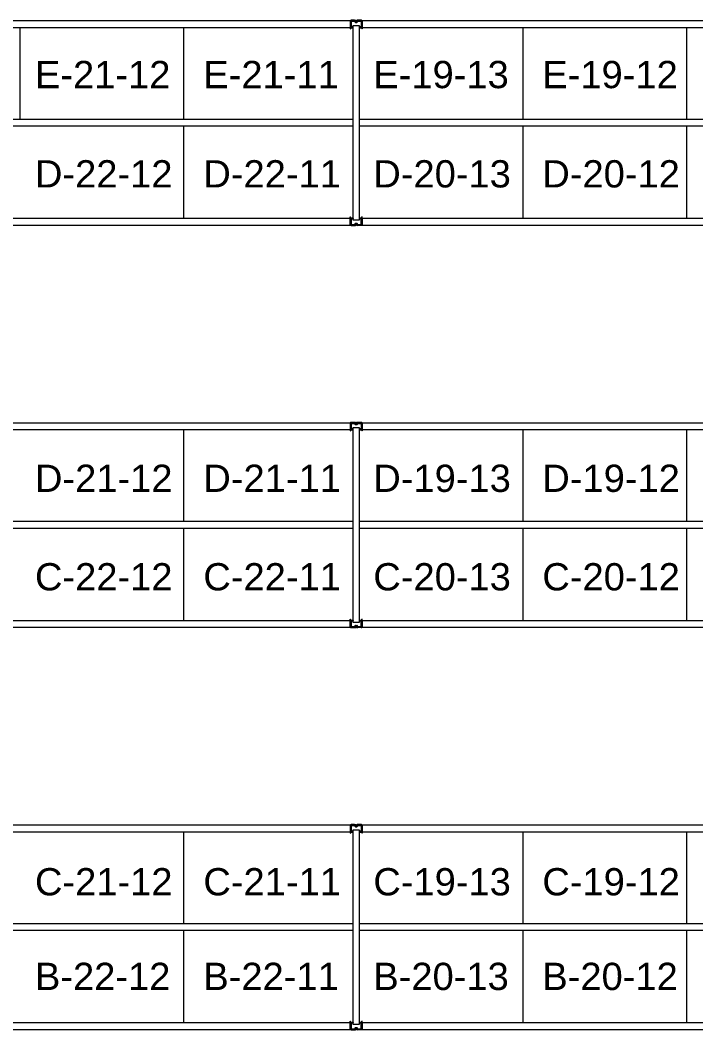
# Model space of a CAD drawing. Header units: inches. Extents: x 2743 to 10591, y -1604 to 5792.
# Drawn here: x 3173.1 to 3371.4, y 3573.9 to 3870.1 of the extents above; entities that cross this region are included whole.
import ezdxf

# ---------------------------------------------------------------- set-up
doc = ezdxf.new("R2010")
doc.units = ezdxf.units.IN
doc.header["$LTSCALE"] = 0.1875
doc.header["$MEASUREMENT"] = 0
for name, color, linetype, lineweight in [('22 Dimension', 7, 'Continuous', 5), ('32 Echelle', 160, 'Continuous', 15), ('33 Poutre', 30, 'Continuous', 15)]:
    doc.layers.add(name, color=color, linetype=linetype, lineweight=lineweight)
doc.styles.add('arial', font='')
doc.styles.get('arial').set_extended_font_data('Arial')

msp = doc.modelspace()

# ---------------------------------------------------------------- hatches: boundary and pattern name
at = {"layer": '32 Echelle'}
for points in [[(3270.70882, 3867.78941), (3270.70882, 3867.97691), (3270.52132, 3867.97691)], [(3270.70882, 3867.78941), (3270.70882, 3867.97691), (3270.52132, 3867.97691)], [(3272.70882, 3867.78941), (3272.70882, 3867.97691), (3272.89632, 3867.97691)], [(3272.70882, 3867.78941), (3272.70882, 3867.97691), (3272.89632, 3867.97691)], [(3270.70882, 3812.16441), (3270.70882, 3811.97691), (3270.52132, 3811.97691)], [(3270.70882, 3812.16441), (3270.70882, 3811.97691), (3270.52132, 3811.97691)], [(3272.70882, 3812.16441), (3272.70882, 3811.97691), (3272.89632, 3811.97691)], [(3272.70882, 3812.16441), (3272.70882, 3811.97691), (3272.89632, 3811.97691)], [(3270.70882, 3749.78941), (3270.70882, 3749.97691), (3270.52132, 3749.97691)], [(3270.70882, 3749.78941), (3270.70882, 3749.97691), (3270.52132, 3749.97691)], [(3272.70882, 3749.78941), (3272.70882, 3749.97691), (3272.89632, 3749.97691)], [(3272.70882, 3749.78941), (3272.70882, 3749.97691), (3272.89632, 3749.97691)], [(3270.70882, 3694.16441), (3270.70882, 3693.97691), (3270.52132, 3693.97691)], [(3270.70882, 3694.16441), (3270.70882, 3693.97691), (3270.52132, 3693.97691)], [(3272.70882, 3694.16441), (3272.70882, 3693.97691), (3272.89632, 3693.97691)], [(3272.70882, 3694.16441), (3272.70882, 3693.97691), (3272.89632, 3693.97691)], [(3270.70882, 3631.78941), (3270.70882, 3631.97691), (3270.52132, 3631.97691)], [(3270.70882, 3631.78941), (3270.70882, 3631.97691), (3270.52132, 3631.97691)], [(3272.70882, 3631.78941), (3272.70882, 3631.97691), (3272.89632, 3631.97691)], [(3272.70882, 3631.78941), (3272.70882, 3631.97691), (3272.89632, 3631.97691)], [(3270.70882, 3576.16441), (3270.70882, 3575.97691), (3270.52132, 3575.97691)], [(3270.70882, 3576.16441), (3270.70882, 3575.97691), (3270.52132, 3575.97691)], [(3272.70882, 3576.16441), (3272.70882, 3575.97691), (3272.89632, 3575.97691)], [(3272.70882, 3576.16441), (3272.70882, 3575.97691), (3272.89632, 3575.97691)]]:
    msp.add_hatch(color=256, dxfattribs=at).paths.add_polyline_path(points)

# ---------------------------------------------------------------- linework, layer by layer
at = {"layer": '22 Dimension'}
for p, q in [((3173.08382, 3840.97691), (3173.08382, 3867.97691)), ((3221.08382, 3840.97691), (3221.08382, 3867.97691)), ((3320.70882, 3840.97691), (3320.70882, 3867.97691)), ((3368.70882, 3840.97691), (3368.70882, 3867.97691)), ((3270.70882, 3840.97691), (3125.08382, 3840.97691)), ((3418.33382, 3840.97691), (3272.70882, 3840.97691)), ((3270.70882, 3838.97691), (3125.08382, 3838.97691)), ((3221.08382, 3811.97691), (3221.08382, 3838.97691)), ((3418.33382, 3838.97691), (3272.70882, 3838.97691)), ((3320.70882, 3811.97691), (3320.70882, 3838.97691)), ((3368.70882, 3811.97691), (3368.70882, 3838.97691)), ((3221.08382, 3722.97691), (3221.08382, 3749.97691)), ((3320.70882, 3722.97691), (3320.70882, 3749.97691)), ((3368.70882, 3722.97691), (3368.70882, 3749.97691)), ((3270.70882, 3722.97691), (3125.08382, 3722.97691)), ((3270.70882, 3720.97691), (3125.08382, 3720.97691)), ((3221.08382, 3693.97691), (3221.08382, 3720.97691)), ((3418.33382, 3722.97691), (3272.70882, 3722.97691)), ((3418.33382, 3720.97691), (3272.70882, 3720.97691)), ((3320.70882, 3693.97691), (3320.70882, 3720.97691)), ((3368.70882, 3693.97691), (3368.70882, 3720.97691)), ((3221.08382, 3604.97691), (3221.08382, 3631.97691)), ((3320.70882, 3604.97691), (3320.70882, 3631.97691)), ((3368.70882, 3604.97691), (3368.70882, 3631.97691)), ((3270.70882, 3604.97691), (3125.08382, 3604.97691)), ((3270.70882, 3602.97691), (3125.08382, 3602.97691)), ((3221.08382, 3575.97691), (3221.08382, 3602.97691)), ((3418.33382, 3604.97691), (3272.70882, 3604.97691)), ((3418.33382, 3602.97691), (3272.70882, 3602.97691)), ((3320.70882, 3575.97691), (3320.70882, 3602.97691)), ((3368.70882, 3575.97691), (3368.70882, 3602.97691))]:
    msp.add_line(p, q, dxfattribs=at)
at = {"layer": '32 Echelle', "linetype": 'Continuous', "lineweight": 25}
for p, q in [((3270.08386, 3869.79316), (3270.08386, 3868.16066)), ((3270.08386, 3869.79316), (3270.08386, 3868.16066)), ((3270.17386, 3868.16066), (3270.17386, 3869.79316)), ((3270.17386, 3868.16066), (3270.17386, 3869.79316)), ((3271.19645, 3869.97691), (3270.26761, 3869.97691)), ((3271.19645, 3869.97691), (3270.26761, 3869.97691)), ((3270.26761, 3869.88691), (3271.19645, 3869.88691)), ((3270.26761, 3869.88691), (3271.19645, 3869.88691)), ((3271.2861, 3869.82057), (3271.33001, 3869.67693)), ((3271.2861, 3869.82057), (3271.33001, 3869.67693)), ((3271.41608, 3869.70325), (3271.37217, 3869.84688)), ((3271.41608, 3869.70325), (3271.37217, 3869.84688)), ((3271.9119, 3869.63691), (3271.50573, 3869.63691)), ((3271.9119, 3869.63691), (3271.50573, 3869.63691)), ((3271.50573, 3869.54691), (3271.9119, 3869.54691)), ((3271.50573, 3869.54691), (3271.9119, 3869.54691)), ((3272.04547, 3869.84688), (3272.00155, 3869.70325)), ((3272.04547, 3869.84688), (3272.00155, 3869.70325)), ((3272.08762, 3869.67693), (3272.13153, 3869.82057)), ((3272.08762, 3869.67693), (3272.13153, 3869.82057)), ((3273.15002, 3869.97691), (3272.22119, 3869.97691)), ((3273.15002, 3869.97691), (3272.22119, 3869.97691)), ((3272.22119, 3869.88691), (3273.15002, 3869.88691)), ((3272.22119, 3869.88691), (3273.15002, 3869.88691)), ((3273.24377, 3869.79316), (3273.24377, 3868.16066)), ((3273.24377, 3869.79316), (3273.24377, 3868.16066)), ((3273.33377, 3868.16066), (3273.33377, 3869.79316)), ((3273.33377, 3868.16066), (3273.33377, 3869.79316)), ((3270.68386, 3868.06691), (3270.26761, 3868.06691)), ((3270.68386, 3868.06691), (3270.26761, 3868.06691)), ((3270.26761, 3867.97691), (3270.68386, 3867.97691)), ((3270.26761, 3867.97691), (3270.68386, 3867.97691)), ((3270.68386, 3867.97691), (3270.68386, 3868.06691)), ((3270.68386, 3867.97691), (3270.68386, 3868.06691)), ((3273.15002, 3868.06691), (3272.73377, 3868.06691)), ((3272.73377, 3868.06691), (3272.73377, 3867.97691)), ((3273.15002, 3868.06691), (3272.73377, 3868.06691)), ((3272.73377, 3868.06691), (3272.73377, 3867.97691)), ((3272.73377, 3867.97691), (3273.15002, 3867.97691)), ((3272.73377, 3867.97691), (3273.15002, 3867.97691)), ((3270.08386, 3810.16066), (3270.08386, 3811.79316)), ((3270.08386, 3810.16066), (3270.08386, 3811.79316)), ((3270.17386, 3811.79316), (3270.17386, 3810.16066)), ((3270.17386, 3811.79316), (3270.17386, 3810.16066)), ((3270.26761, 3811.97691), (3270.68386, 3811.97691)), ((3270.26761, 3811.97691), (3270.68386, 3811.97691)), ((3270.68386, 3811.88691), (3270.26761, 3811.88691)), ((3270.68386, 3811.88691), (3270.26761, 3811.88691)), ((3270.26761, 3810.06691), (3271.19645, 3810.06691)), ((3270.26761, 3810.06691), (3271.19645, 3810.06691)), ((3271.19645, 3809.97691), (3270.26761, 3809.97691)), ((3271.19645, 3809.97691), (3270.26761, 3809.97691)), ((3270.68386, 3811.97691), (3270.68386, 3811.88691)), ((3270.68386, 3811.97691), (3270.68386, 3811.88691)), ((3271.2861, 3810.13325), (3271.33001, 3810.27688)), ((3271.2861, 3810.13325), (3271.33001, 3810.27688)), ((3271.41608, 3810.25057), (3271.37217, 3810.10693)), ((3271.41608, 3810.25057), (3271.37217, 3810.10693)), ((3271.50573, 3810.40691), (3271.9119, 3810.40691)), ((3271.50573, 3810.40691), (3271.9119, 3810.40691)), ((3271.9119, 3810.31691), (3271.50573, 3810.31691)), ((3271.9119, 3810.31691), (3271.50573, 3810.31691)), ((3272.04547, 3810.10693), (3272.00155, 3810.25057)), ((3272.04547, 3810.10693), (3272.00155, 3810.25057)), ((3272.08762, 3810.27688), (3272.13153, 3810.13325)), ((3272.08762, 3810.27688), (3272.13153, 3810.13325)), ((3272.22119, 3810.06691), (3273.15002, 3810.06691)), ((3272.22119, 3810.06691), (3273.15002, 3810.06691)), ((3273.15002, 3809.97691), (3272.22119, 3809.97691)), ((3273.15002, 3809.97691), (3272.22119, 3809.97691)), ((3272.73377, 3811.97691), (3273.15002, 3811.97691)), ((3272.73377, 3811.88691), (3272.73377, 3811.97691)), ((3272.73377, 3811.97691), (3273.15002, 3811.97691)), ((3272.73377, 3811.88691), (3272.73377, 3811.97691)), ((3273.15002, 3811.88691), (3272.73377, 3811.88691)), ((3273.15002, 3811.88691), (3272.73377, 3811.88691)), ((3273.24377, 3810.16066), (3273.24377, 3811.79316)), ((3273.24377, 3810.16066), (3273.24377, 3811.79316)), ((3273.33377, 3811.79316), (3273.33377, 3810.16066)), ((3273.33377, 3811.79316), (3273.33377, 3810.16066)), ((3270.08386, 3751.79316), (3270.08386, 3750.16066)), ((3270.08386, 3751.79316), (3270.08386, 3750.16066)), ((3270.17386, 3750.16066), (3270.17386, 3751.79316)), ((3270.17386, 3750.16066), (3270.17386, 3751.79316)), ((3271.19645, 3751.97691), (3270.26761, 3751.97691)), ((3271.19645, 3751.97691), (3270.26761, 3751.97691)), ((3270.26761, 3751.88691), (3271.19645, 3751.88691)), ((3270.26761, 3751.88691), (3271.19645, 3751.88691)), ((3271.2861, 3751.82057), (3271.33001, 3751.67693)), ((3271.2861, 3751.82057), (3271.33001, 3751.67693)), ((3271.41608, 3751.70325), (3271.37217, 3751.84688)), ((3271.41608, 3751.70325), (3271.37217, 3751.84688)), ((3271.9119, 3751.63691), (3271.50573, 3751.63691)), ((3271.9119, 3751.63691), (3271.50573, 3751.63691)), ((3271.50573, 3751.54691), (3271.9119, 3751.54691)), ((3271.50573, 3751.54691), (3271.9119, 3751.54691)), ((3272.04547, 3751.84688), (3272.00155, 3751.70325)), ((3272.04547, 3751.84688), (3272.00155, 3751.70325)), ((3272.08762, 3751.67693), (3272.13153, 3751.82057)), ((3272.08762, 3751.67693), (3272.13153, 3751.82057)), ((3273.15002, 3751.97691), (3272.22119, 3751.97691)), ((3273.15002, 3751.97691), (3272.22119, 3751.97691)), ((3272.22119, 3751.88691), (3273.15002, 3751.88691)), ((3272.22119, 3751.88691), (3273.15002, 3751.88691)), ((3273.24377, 3751.79316), (3273.24377, 3750.16066)), ((3273.24377, 3751.79316), (3273.24377, 3750.16066)), ((3273.33377, 3750.16066), (3273.33377, 3751.79316)), ((3273.33377, 3750.16066), (3273.33377, 3751.79316)), ((3270.68386, 3750.06691), (3270.26761, 3750.06691)), ((3270.68386, 3750.06691), (3270.26761, 3750.06691)), ((3270.26761, 3749.97691), (3270.68386, 3749.97691)), ((3270.26761, 3749.97691), (3270.68386, 3749.97691)), ((3270.68386, 3749.97691), (3270.68386, 3750.06691)), ((3270.68386, 3749.97691), (3270.68386, 3750.06691)), ((3273.15002, 3750.06691), (3272.73377, 3750.06691)), ((3272.73377, 3750.06691), (3272.73377, 3749.97691)), ((3273.15002, 3750.06691), (3272.73377, 3750.06691)), ((3272.73377, 3750.06691), (3272.73377, 3749.97691)), ((3272.73377, 3749.97691), (3273.15002, 3749.97691)), ((3272.73377, 3749.97691), (3273.15002, 3749.97691)), ((3270.08386, 3692.16066), (3270.08386, 3693.79316)), ((3270.08386, 3692.16066), (3270.08386, 3693.79316)), ((3270.17386, 3693.79316), (3270.17386, 3692.16066)), ((3270.17386, 3693.79316), (3270.17386, 3692.16066)), ((3270.26761, 3693.97691), (3270.68386, 3693.97691)), ((3270.26761, 3693.97691), (3270.68386, 3693.97691)), ((3270.68386, 3693.88691), (3270.26761, 3693.88691)), ((3270.68386, 3693.88691), (3270.26761, 3693.88691)), ((3270.26761, 3692.06691), (3271.19645, 3692.06691)), ((3270.26761, 3692.06691), (3271.19645, 3692.06691)), ((3271.19645, 3691.97691), (3270.26761, 3691.97691)), ((3271.19645, 3691.97691), (3270.26761, 3691.97691)), ((3270.68386, 3693.97691), (3270.68386, 3693.88691)), ((3270.68386, 3693.97691), (3270.68386, 3693.88691)), ((3271.2861, 3692.13325), (3271.33001, 3692.27688)), ((3271.2861, 3692.13325), (3271.33001, 3692.27688)), ((3271.41608, 3692.25057), (3271.37217, 3692.10693)), ((3271.41608, 3692.25057), (3271.37217, 3692.10693)), ((3271.50573, 3692.40691), (3271.9119, 3692.40691)), ((3271.50573, 3692.40691), (3271.9119, 3692.40691)), ((3271.9119, 3692.31691), (3271.50573, 3692.31691)), ((3271.9119, 3692.31691), (3271.50573, 3692.31691)), ((3272.04547, 3692.10693), (3272.00155, 3692.25057)), ((3272.04547, 3692.10693), (3272.00155, 3692.25057)), ((3272.08762, 3692.27688), (3272.13153, 3692.13325)), ((3272.08762, 3692.27688), (3272.13153, 3692.13325)), ((3272.22119, 3692.06691), (3273.15002, 3692.06691)), ((3272.22119, 3692.06691), (3273.15002, 3692.06691)), ((3273.15002, 3691.97691), (3272.22119, 3691.97691)), ((3273.15002, 3691.97691), (3272.22119, 3691.97691)), ((3272.73377, 3693.97691), (3273.15002, 3693.97691)), ((3272.73377, 3693.88691), (3272.73377, 3693.97691)), ((3272.73377, 3693.97691), (3273.15002, 3693.97691)), ((3272.73377, 3693.88691), (3272.73377, 3693.97691)), ((3273.15002, 3693.88691), (3272.73377, 3693.88691)), ((3273.15002, 3693.88691), (3272.73377, 3693.88691)), ((3273.24377, 3692.16066), (3273.24377, 3693.79316)), ((3273.24377, 3692.16066), (3273.24377, 3693.79316)), ((3273.33377, 3693.79316), (3273.33377, 3692.16066)), ((3273.33377, 3693.79316), (3273.33377, 3692.16066)), ((3270.08386, 3633.79316), (3270.08386, 3632.16066)), ((3270.08386, 3633.79316), (3270.08386, 3632.16066)), ((3270.17386, 3632.16066), (3270.17386, 3633.79316)), ((3270.17386, 3632.16066), (3270.17386, 3633.79316)), ((3271.19645, 3633.97691), (3270.26761, 3633.97691)), ((3271.19645, 3633.97691), (3270.26761, 3633.97691)), ((3270.26761, 3633.88691), (3271.19645, 3633.88691)), ((3270.26761, 3633.88691), (3271.19645, 3633.88691)), ((3270.68386, 3632.06691), (3270.26761, 3632.06691)), ((3270.68386, 3632.06691), (3270.26761, 3632.06691)), ((3270.26761, 3631.97691), (3270.68386, 3631.97691)), ((3270.26761, 3631.97691), (3270.68386, 3631.97691)), ((3270.68386, 3631.97691), (3270.68386, 3632.06691)), ((3270.68386, 3631.97691), (3270.68386, 3632.06691)), ((3271.2861, 3633.82057), (3271.33001, 3633.67693)), ((3271.2861, 3633.82057), (3271.33001, 3633.67693)), ((3271.41608, 3633.70325), (3271.37217, 3633.84688)), ((3271.41608, 3633.70325), (3271.37217, 3633.84688)), ((3271.9119, 3633.63691), (3271.50573, 3633.63691)), ((3271.9119, 3633.63691), (3271.50573, 3633.63691)), ((3271.50573, 3633.54691), (3271.9119, 3633.54691)), ((3271.50573, 3633.54691), (3271.9119, 3633.54691)), ((3272.04547, 3633.84688), (3272.00155, 3633.70325)), ((3272.04547, 3633.84688), (3272.00155, 3633.70325)), ((3272.08762, 3633.67693), (3272.13153, 3633.82057)), ((3272.08762, 3633.67693), (3272.13153, 3633.82057)), ((3273.15002, 3633.97691), (3272.22119, 3633.97691)), ((3273.15002, 3633.97691), (3272.22119, 3633.97691)), ((3272.22119, 3633.88691), (3273.15002, 3633.88691)), ((3272.22119, 3633.88691), (3273.15002, 3633.88691)), ((3273.15002, 3632.06691), (3272.73377, 3632.06691)), ((3272.73377, 3632.06691), (3272.73377, 3631.97691)), ((3273.15002, 3632.06691), (3272.73377, 3632.06691)), ((3272.73377, 3632.06691), (3272.73377, 3631.97691)), ((3272.73377, 3631.97691), (3273.15002, 3631.97691)), ((3272.73377, 3631.97691), (3273.15002, 3631.97691)), ((3273.24377, 3633.79316), (3273.24377, 3632.16066)), ((3273.24377, 3633.79316), (3273.24377, 3632.16066)), ((3273.33377, 3632.16066), (3273.33377, 3633.79316)), ((3273.33377, 3632.16066), (3273.33377, 3633.79316)), ((3270.08386, 3574.16066), (3270.08386, 3575.79316)), ((3270.08386, 3574.16066), (3270.08386, 3575.79316)), ((3270.17386, 3575.79316), (3270.17386, 3574.16066)), ((3270.17386, 3575.79316), (3270.17386, 3574.16066)), ((3270.26761, 3575.97691), (3270.68386, 3575.97691)), ((3270.26761, 3575.97691), (3270.68386, 3575.97691)), ((3270.68386, 3575.88691), (3270.26761, 3575.88691)), ((3270.68386, 3575.88691), (3270.26761, 3575.88691)), ((3270.68386, 3575.97691), (3270.68386, 3575.88691)), ((3270.68386, 3575.97691), (3270.68386, 3575.88691)), ((3272.73377, 3575.97691), (3273.15002, 3575.97691)), ((3272.73377, 3575.88691), (3272.73377, 3575.97691)), ((3272.73377, 3575.97691), (3273.15002, 3575.97691)), ((3272.73377, 3575.88691), (3272.73377, 3575.97691)), ((3273.15002, 3575.88691), (3272.73377, 3575.88691)), ((3273.15002, 3575.88691), (3272.73377, 3575.88691)), ((3273.24377, 3574.16066), (3273.24377, 3575.79316)), ((3273.24377, 3574.16066), (3273.24377, 3575.79316)), ((3273.33377, 3575.79316), (3273.33377, 3574.16066)), ((3273.33377, 3575.79316), (3273.33377, 3574.16066)), ((3270.26761, 3574.06691), (3271.19645, 3574.06691)), ((3270.26761, 3574.06691), (3271.19645, 3574.06691)), ((3271.19645, 3573.97691), (3270.26761, 3573.97691)), ((3271.19645, 3573.97691), (3270.26761, 3573.97691)), ((3271.2861, 3574.13325), (3271.33001, 3574.27688)), ((3271.2861, 3574.13325), (3271.33001, 3574.27688)), ((3271.41608, 3574.25057), (3271.37217, 3574.10693)), ((3271.41608, 3574.25057), (3271.37217, 3574.10693)), ((3271.50573, 3574.40691), (3271.9119, 3574.40691)), ((3271.50573, 3574.40691), (3271.9119, 3574.40691)), ((3271.9119, 3574.31691), (3271.50573, 3574.31691)), ((3271.9119, 3574.31691), (3271.50573, 3574.31691)), ((3272.04547, 3574.10693), (3272.00155, 3574.25057)), ((3272.04547, 3574.10693), (3272.00155, 3574.25057)), ((3272.08762, 3574.27688), (3272.13153, 3574.13325)), ((3272.08762, 3574.27688), (3272.13153, 3574.13325)), ((3272.22119, 3574.06691), (3273.15002, 3574.06691)), ((3272.22119, 3574.06691), (3273.15002, 3574.06691)), ((3273.15002, 3573.97691), (3272.22119, 3573.97691)), ((3273.15002, 3573.97691), (3272.22119, 3573.97691))]:
    msp.add_line(p, q, dxfattribs=at)
at = {"layer": '32 Echelle'}
for p, q in [((3270.70882, 3867.97691), (3270.52132, 3867.97691)), ((3270.70882, 3867.78941), (3270.52132, 3867.97691)), ((3270.70882, 3867.97691), (3270.52132, 3867.97691)), ((3270.70882, 3867.78941), (3270.52132, 3867.97691)), ((3272.70882, 3868.47691), (3270.70882, 3868.47691)), ((3270.70882, 3868.47691), (3270.70882, 3811.47691)), ((3272.70882, 3868.47691), (3270.70882, 3868.47691)), ((3270.70882, 3868.47691), (3270.70882, 3811.47691)), ((3270.70882, 3867.78941), (3270.70882, 3867.97691)), ((3270.70882, 3867.78941), (3270.70882, 3867.97691)), ((3272.70882, 3811.47691), (3272.70882, 3868.47691)), ((3272.70882, 3811.47691), (3272.70882, 3868.47691)), ((3272.70882, 3867.97691), (3272.89632, 3867.97691)), ((3272.70882, 3867.78941), (3272.70882, 3867.97691)), ((3272.70882, 3867.78941), (3272.89632, 3867.97691)), ((3272.70882, 3867.97691), (3272.89632, 3867.97691)), ((3272.70882, 3867.78941), (3272.70882, 3867.97691)), ((3272.70882, 3867.78941), (3272.89632, 3867.97691)), ((3270.70882, 3812.16441), (3270.52132, 3811.97691)), ((3270.70882, 3812.16441), (3270.52132, 3811.97691)), ((3270.70882, 3811.97691), (3270.52132, 3811.97691)), ((3270.70882, 3811.97691), (3270.52132, 3811.97691)), ((3270.70882, 3812.16441), (3270.70882, 3811.97691)), ((3270.70882, 3812.16441), (3270.70882, 3811.97691)), ((3270.70882, 3811.47691), (3272.70882, 3811.47691)), ((3270.70882, 3811.47691), (3272.70882, 3811.47691)), ((3272.70882, 3812.16441), (3272.70882, 3811.97691)), ((3272.70882, 3812.16441), (3272.89632, 3811.97691)), ((3272.70882, 3812.16441), (3272.70882, 3811.97691)), ((3272.70882, 3812.16441), (3272.89632, 3811.97691)), ((3272.70882, 3811.97691), (3272.89632, 3811.97691)), ((3272.70882, 3811.97691), (3272.89632, 3811.97691)), ((3272.70882, 3750.47691), (3270.70882, 3750.47691)), ((3270.70882, 3750.47691), (3270.70882, 3693.47691)), ((3272.70882, 3750.47691), (3270.70882, 3750.47691)), ((3270.70882, 3750.47691), (3270.70882, 3693.47691)), ((3272.70882, 3693.47691), (3272.70882, 3750.47691)), ((3272.70882, 3693.47691), (3272.70882, 3750.47691)), ((3270.70882, 3749.97691), (3270.52132, 3749.97691)), ((3270.70882, 3749.78941), (3270.52132, 3749.97691)), ((3270.70882, 3749.97691), (3270.52132, 3749.97691)), ((3270.70882, 3749.78941), (3270.52132, 3749.97691)), ((3270.70882, 3749.78941), (3270.70882, 3749.97691)), ((3270.70882, 3749.78941), (3270.70882, 3749.97691)), ((3272.70882, 3749.97691), (3272.89632, 3749.97691)), ((3272.70882, 3749.78941), (3272.70882, 3749.97691)), ((3272.70882, 3749.78941), (3272.89632, 3749.97691)), ((3272.70882, 3749.97691), (3272.89632, 3749.97691)), ((3272.70882, 3749.78941), (3272.70882, 3749.97691)), ((3272.70882, 3749.78941), (3272.89632, 3749.97691)), ((3270.70882, 3694.16441), (3270.52132, 3693.97691)), ((3270.70882, 3694.16441), (3270.52132, 3693.97691)), ((3270.70882, 3694.16441), (3270.70882, 3693.97691)), ((3270.70882, 3694.16441), (3270.70882, 3693.97691)), ((3272.70882, 3694.16441), (3272.70882, 3693.97691)), ((3272.70882, 3694.16441), (3272.89632, 3693.97691)), ((3272.70882, 3694.16441), (3272.70882, 3693.97691)), ((3272.70882, 3694.16441), (3272.89632, 3693.97691)), ((3270.70882, 3693.97691), (3270.52132, 3693.97691)), ((3270.70882, 3693.97691), (3270.52132, 3693.97691)), ((3270.70882, 3693.47691), (3272.70882, 3693.47691)), ((3270.70882, 3693.47691), (3272.70882, 3693.47691)), ((3272.70882, 3693.97691), (3272.89632, 3693.97691)), ((3272.70882, 3693.97691), (3272.89632, 3693.97691)), ((3270.70882, 3631.97691), (3270.52132, 3631.97691)), ((3270.70882, 3631.78941), (3270.52132, 3631.97691)), ((3270.70882, 3631.97691), (3270.52132, 3631.97691)), ((3270.70882, 3631.78941), (3270.52132, 3631.97691)), ((3272.70882, 3632.47691), (3270.70882, 3632.47691)), ((3270.70882, 3632.47691), (3270.70882, 3575.47691)), ((3272.70882, 3632.47691), (3270.70882, 3632.47691)), ((3270.70882, 3632.47691), (3270.70882, 3575.47691)), ((3270.70882, 3631.78941), (3270.70882, 3631.97691)), ((3270.70882, 3631.78941), (3270.70882, 3631.97691)), ((3272.70882, 3575.47691), (3272.70882, 3632.47691)), ((3272.70882, 3575.47691), (3272.70882, 3632.47691)), ((3272.70882, 3631.97691), (3272.89632, 3631.97691)), ((3272.70882, 3631.78941), (3272.70882, 3631.97691)), ((3272.70882, 3631.78941), (3272.89632, 3631.97691)), ((3272.70882, 3631.97691), (3272.89632, 3631.97691)), ((3272.70882, 3631.78941), (3272.70882, 3631.97691)), ((3272.70882, 3631.78941), (3272.89632, 3631.97691)), ((3270.70882, 3576.16441), (3270.52132, 3575.97691)), ((3270.70882, 3576.16441), (3270.52132, 3575.97691)), ((3270.70882, 3575.97691), (3270.52132, 3575.97691)), ((3270.70882, 3575.97691), (3270.52132, 3575.97691)), ((3270.70882, 3576.16441), (3270.70882, 3575.97691)), ((3270.70882, 3576.16441), (3270.70882, 3575.97691)), ((3272.70882, 3576.16441), (3272.70882, 3575.97691)), ((3272.70882, 3576.16441), (3272.89632, 3575.97691)), ((3272.70882, 3576.16441), (3272.70882, 3575.97691)), ((3272.70882, 3576.16441), (3272.89632, 3575.97691)), ((3272.70882, 3575.97691), (3272.89632, 3575.97691)), ((3272.70882, 3575.97691), (3272.89632, 3575.97691)), ((3270.70882, 3575.47691), (3272.70882, 3575.47691)), ((3270.70882, 3575.47691), (3272.70882, 3575.47691))]:
    msp.add_line(p, q, dxfattribs=at)
at = {"layer": '32 Echelle', "linetype": 'Continuous', "lineweight": 25}
for centre, radius, start, end in [((3270.26761, 3869.79316), 0.18375, 90, 180), ((3270.26761, 3869.79316), 0.18375, 90, 180), ((3270.26761, 3869.79316), 0.09375, 90, 180), ((3270.26761, 3869.79316), 0.09375, 90, 180), ((3271.19645, 3869.79316), 0.18375, 17, 90), ((3271.19645, 3869.79316), 0.18375, 17, 90), ((3271.19645, 3869.79316), 0.09375, 17, 90), ((3271.19645, 3869.79316), 0.09375, 17, 90), ((3271.50573, 3869.73066), 0.18375, 197, 270), ((3271.50573, 3869.73066), 0.18375, 197, 270), ((3271.50573, 3869.73066), 0.09375, 197, 270), ((3271.50573, 3869.73066), 0.09375, 197, 270), ((3271.9119, 3869.73066), 0.09375, 270, 343), ((3271.9119, 3869.73066), 0.09375, 270, 343), ((3271.9119, 3869.73066), 0.18375, 270, 343), ((3271.9119, 3869.73066), 0.18375, 270, 343), ((3272.22119, 3869.79316), 0.18375, 90, 163), ((3272.22119, 3869.79316), 0.18375, 90, 163), ((3272.22119, 3869.79316), 0.09375, 90, 163), ((3272.22119, 3869.79316), 0.09375, 90, 163), ((3273.15002, 3869.79316), 0.18375, 0, 90), ((3273.15002, 3869.79316), 0.18375, 0, 90), ((3273.15002, 3869.79316), 0.09375, 0, 90), ((3273.15002, 3869.79316), 0.09375, 0, 90), ((3270.26761, 3868.16066), 0.18375, 180, 270), ((3270.26761, 3868.16066), 0.18375, 180, 270), ((3270.26761, 3868.16066), 0.09375, 180, 270), ((3270.26761, 3868.16066), 0.09375, 180, 270), ((3273.15002, 3868.16066), 0.09375, 270, 0), ((3273.15002, 3868.16066), 0.18375, 270, 0), ((3273.15002, 3868.16066), 0.09375, 270, 0), ((3273.15002, 3868.16066), 0.18375, 270, 0), ((3270.26761, 3811.79316), 0.18375, 90, 180), ((3270.26761, 3811.79316), 0.18375, 90, 180), ((3270.26761, 3810.16066), 0.18375, 180, 270), ((3270.26761, 3810.16066), 0.18375, 180, 270), ((3270.26761, 3811.79316), 0.09375, 90, 180), ((3270.26761, 3811.79316), 0.09375, 90, 180), ((3270.26761, 3810.16066), 0.09375, 180, 270), ((3270.26761, 3810.16066), 0.09375, 180, 270), ((3271.19645, 3810.16066), 0.09375, 270, 343), ((3271.19645, 3810.16066), 0.09375, 270, 343), ((3271.19645, 3810.16066), 0.18375, 270, 343), ((3271.19645, 3810.16066), 0.18375, 270, 343), ((3271.50573, 3810.22316), 0.18375, 90, 163), ((3271.50573, 3810.22316), 0.18375, 90, 163), ((3271.50573, 3810.22316), 0.09375, 90, 163), ((3271.50573, 3810.22316), 0.09375, 90, 163), ((3271.9119, 3810.22316), 0.18375, 17, 90), ((3271.9119, 3810.22316), 0.18375, 17, 90), ((3271.9119, 3810.22316), 0.09375, 17, 90), ((3271.9119, 3810.22316), 0.09375, 17, 90), ((3272.22119, 3810.16066), 0.18375, 197, 270), ((3272.22119, 3810.16066), 0.18375, 197, 270), ((3272.22119, 3810.16066), 0.09375, 197, 270), ((3272.22119, 3810.16066), 0.09375, 197, 270), ((3273.15002, 3811.79316), 0.18375, 0, 90), ((3273.15002, 3811.79316), 0.18375, 0, 90), ((3273.15002, 3811.79316), 0.09375, 0, 90), ((3273.15002, 3811.79316), 0.09375, 0, 90), ((3273.15002, 3810.16066), 0.09375, 270, 0), ((3273.15002, 3810.16066), 0.18375, 270, 0), ((3273.15002, 3810.16066), 0.09375, 270, 0), ((3273.15002, 3810.16066), 0.18375, 270, 0), ((3270.26761, 3751.79316), 0.18375, 90, 180), ((3270.26761, 3751.79316), 0.18375, 90, 180), ((3270.26761, 3751.79316), 0.09375, 90, 180), ((3270.26761, 3751.79316), 0.09375, 90, 180), ((3271.19645, 3751.79316), 0.18375, 17, 90), ((3271.19645, 3751.79316), 0.18375, 17, 90), ((3271.19645, 3751.79316), 0.09375, 17, 90), ((3271.19645, 3751.79316), 0.09375, 17, 90), ((3271.50573, 3751.73066), 0.18375, 197, 270), ((3271.50573, 3751.73066), 0.18375, 197, 270), ((3271.50573, 3751.73066), 0.09375, 197, 270), ((3271.50573, 3751.73066), 0.09375, 197, 270), ((3271.9119, 3751.73066), 0.09375, 270, 343), ((3271.9119, 3751.73066), 0.09375, 270, 343), ((3271.9119, 3751.73066), 0.18375, 270, 343), ((3271.9119, 3751.73066), 0.18375, 270, 343), ((3272.22119, 3751.79316), 0.18375, 90, 163), ((3272.22119, 3751.79316), 0.18375, 90, 163), ((3272.22119, 3751.79316), 0.09375, 90, 163), ((3272.22119, 3751.79316), 0.09375, 90, 163), ((3273.15002, 3751.79316), 0.18375, 0, 90), ((3273.15002, 3751.79316), 0.18375, 0, 90), ((3273.15002, 3751.79316), 0.09375, 0, 90), ((3273.15002, 3751.79316), 0.09375, 0, 90), ((3270.26761, 3750.16066), 0.18375, 180, 270), ((3270.26761, 3750.16066), 0.18375, 180, 270), ((3270.26761, 3750.16066), 0.09375, 180, 270), ((3270.26761, 3750.16066), 0.09375, 180, 270), ((3273.15002, 3750.16066), 0.09375, 270, 0), ((3273.15002, 3750.16066), 0.18375, 270, 0), ((3273.15002, 3750.16066), 0.09375, 270, 0), ((3273.15002, 3750.16066), 0.18375, 270, 0), ((3270.26761, 3693.79316), 0.18375, 90, 180), ((3270.26761, 3693.79316), 0.18375, 90, 180), ((3270.26761, 3692.16066), 0.18375, 180, 270), ((3270.26761, 3692.16066), 0.18375, 180, 270), ((3270.26761, 3693.79316), 0.09375, 90, 180), ((3270.26761, 3693.79316), 0.09375, 90, 180), ((3270.26761, 3692.16066), 0.09375, 180, 270), ((3270.26761, 3692.16066), 0.09375, 180, 270), ((3271.19645, 3692.16066), 0.09375, 270, 343), ((3271.19645, 3692.16066), 0.09375, 270, 343), ((3271.19645, 3692.16066), 0.18375, 270, 343), ((3271.19645, 3692.16066), 0.18375, 270, 343), ((3271.50573, 3692.22316), 0.18375, 90, 163), ((3271.50573, 3692.22316), 0.18375, 90, 163), ((3271.50573, 3692.22316), 0.09375, 90, 163), ((3271.50573, 3692.22316), 0.09375, 90, 163), ((3271.9119, 3692.22316), 0.18375, 17, 90), ((3271.9119, 3692.22316), 0.18375, 17, 90), ((3271.9119, 3692.22316), 0.09375, 17, 90), ((3271.9119, 3692.22316), 0.09375, 17, 90), ((3272.22119, 3692.16066), 0.18375, 197, 270), ((3272.22119, 3692.16066), 0.18375, 197, 270), ((3272.22119, 3692.16066), 0.09375, 197, 270), ((3272.22119, 3692.16066), 0.09375, 197, 270), ((3273.15002, 3693.79316), 0.18375, 0, 90), ((3273.15002, 3693.79316), 0.18375, 0, 90), ((3273.15002, 3693.79316), 0.09375, 0, 90), ((3273.15002, 3693.79316), 0.09375, 0, 90), ((3273.15002, 3692.16066), 0.09375, 270, 0), ((3273.15002, 3692.16066), 0.18375, 270, 0), ((3273.15002, 3692.16066), 0.09375, 270, 0), ((3273.15002, 3692.16066), 0.18375, 270, 0), ((3270.26761, 3633.79316), 0.18375, 90, 180), ((3270.26761, 3633.79316), 0.18375, 90, 180), ((3270.26761, 3632.16066), 0.18375, 180, 270), ((3270.26761, 3632.16066), 0.18375, 180, 270), ((3270.26761, 3633.79316), 0.09375, 90, 180), ((3270.26761, 3633.79316), 0.09375, 90, 180), ((3270.26761, 3632.16066), 0.09375, 180, 270), ((3270.26761, 3632.16066), 0.09375, 180, 270), ((3271.19645, 3633.79316), 0.18375, 17, 90), ((3271.19645, 3633.79316), 0.18375, 17, 90), ((3271.19645, 3633.79316), 0.09375, 17, 90), ((3271.19645, 3633.79316), 0.09375, 17, 90), ((3271.50573, 3633.73066), 0.18375, 197, 270), ((3271.50573, 3633.73066), 0.18375, 197, 270), ((3271.50573, 3633.73066), 0.09375, 197, 270), ((3271.50573, 3633.73066), 0.09375, 197, 270), ((3271.9119, 3633.73066), 0.09375, 270, 343), ((3271.9119, 3633.73066), 0.09375, 270, 343), ((3271.9119, 3633.73066), 0.18375, 270, 343), ((3271.9119, 3633.73066), 0.18375, 270, 343), ((3272.22119, 3633.79316), 0.18375, 90, 163), ((3272.22119, 3633.79316), 0.18375, 90, 163), ((3272.22119, 3633.79316), 0.09375, 90, 163), ((3272.22119, 3633.79316), 0.09375, 90, 163), ((3273.15002, 3633.79316), 0.18375, 0, 90), ((3273.15002, 3633.79316), 0.18375, 0, 90), ((3273.15002, 3633.79316), 0.09375, 0, 90), ((3273.15002, 3633.79316), 0.09375, 0, 90), ((3273.15002, 3632.16066), 0.09375, 270, 0), ((3273.15002, 3632.16066), 0.18375, 270, 0), ((3273.15002, 3632.16066), 0.09375, 270, 0), ((3273.15002, 3632.16066), 0.18375, 270, 0), ((3270.26761, 3575.79316), 0.18375, 90, 180), ((3270.26761, 3575.79316), 0.18375, 90, 180), ((3270.26761, 3575.79316), 0.09375, 90, 180), ((3270.26761, 3575.79316), 0.09375, 90, 180), ((3273.15002, 3575.79316), 0.18375, 0, 90), ((3273.15002, 3575.79316), 0.18375, 0, 90), ((3273.15002, 3575.79316), 0.09375, 0, 90), ((3273.15002, 3575.79316), 0.09375, 0, 90), ((3270.26761, 3574.16066), 0.18375, 180, 270), ((3270.26761, 3574.16066), 0.18375, 180, 270), ((3270.26761, 3574.16066), 0.09375, 180, 270), ((3270.26761, 3574.16066), 0.09375, 180, 270), ((3271.19645, 3574.16066), 0.09375, 270, 343), ((3271.19645, 3574.16066), 0.09375, 270, 343), ((3271.19645, 3574.16066), 0.18375, 270, 343), ((3271.19645, 3574.16066), 0.18375, 270, 343), ((3271.50573, 3574.22316), 0.18375, 90, 163), ((3271.50573, 3574.22316), 0.18375, 90, 163), ((3271.50573, 3574.22316), 0.09375, 90, 163), ((3271.50573, 3574.22316), 0.09375, 90, 163), ((3271.9119, 3574.22316), 0.18375, 17, 90), ((3271.9119, 3574.22316), 0.18375, 17, 90), ((3271.9119, 3574.22316), 0.09375, 17, 90), ((3271.9119, 3574.22316), 0.09375, 17, 90), ((3272.22119, 3574.16066), 0.18375, 197, 270), ((3272.22119, 3574.16066), 0.18375, 197, 270), ((3272.22119, 3574.16066), 0.09375, 197, 270), ((3272.22119, 3574.16066), 0.09375, 197, 270), ((3273.15002, 3574.16066), 0.09375, 270, 0), ((3273.15002, 3574.16066), 0.18375, 270, 0), ((3273.15002, 3574.16066), 0.09375, 270, 0), ((3273.15002, 3574.16066), 0.18375, 270, 0)]:
    msp.add_arc(centre, radius, start, end, dxfattribs=at)
at = {"layer": '33 Poutre'}
for p, q in [((3125.83382, 3869.97691), (3269.95882, 3869.97691)), ((3269.95882, 3869.97691), (3269.95882, 3867.97691)), ((3269.95882, 3869.85191), (3269.95882, 3867.59591)), ((3270.07782, 3869.85191), (3270.07782, 3867.59591)), ((3270.20282, 3870.09591), (3271.46482, 3870.09591)), ((3271.46482, 3869.97691), (3270.20282, 3869.97691)), ((3271.58982, 3869.63691), (3271.58982, 3869.85191)), ((3271.58982, 3869.63691), (3271.70882, 3869.63691)), ((3271.70882, 3869.63691), (3271.70882, 3869.85191)), ((3271.70882, 3869.63691), (3271.70882, 3869.85191)), ((3271.82782, 3869.63691), (3271.70882, 3869.63691)), ((3271.82782, 3869.63691), (3271.82782, 3869.85191)), ((3273.21482, 3870.09591), (3271.95282, 3870.09591)), ((3271.95282, 3869.97691), (3273.21482, 3869.97691)), ((3273.33982, 3869.85191), (3273.33982, 3867.59591)), ((3273.45882, 3869.97691), (3417.58382, 3869.97691)), ((3273.45882, 3869.97691), (3273.45882, 3867.97691)), ((3273.45882, 3869.85191), (3273.45882, 3867.59591)), ((3125.83382, 3867.97691), (3269.95882, 3867.97691)), ((3269.95882, 3867.59591), (3270.07782, 3867.59591)), ((3273.45882, 3867.59591), (3273.33982, 3867.59591)), ((3273.45882, 3867.97691), (3417.58382, 3867.97691)), ((3125.83382, 3811.97691), (3269.95882, 3811.97691)), ((3125.83382, 3809.97691), (3269.95882, 3809.97691)), ((3269.95882, 3810.10191), (3269.95882, 3812.35791)), ((3269.95882, 3812.35791), (3270.07782, 3812.35791)), ((3269.95882, 3809.97691), (3269.95882, 3811.97691)), ((3270.07782, 3810.10191), (3270.07782, 3812.35791)), ((3271.46482, 3809.97691), (3270.20282, 3809.97691)), ((3270.20282, 3809.85791), (3271.46482, 3809.85791)), ((3271.58982, 3810.31691), (3271.58982, 3810.10191)), ((3271.58982, 3810.31691), (3271.70882, 3810.31691)), ((3271.70882, 3810.31691), (3271.70882, 3810.10191)), ((3271.70882, 3810.31691), (3271.70882, 3810.10191)), ((3271.82782, 3810.31691), (3271.70882, 3810.31691)), ((3271.82782, 3810.31691), (3271.82782, 3810.10191)), ((3271.95282, 3809.97691), (3273.21482, 3809.97691)), ((3273.21482, 3809.85791), (3271.95282, 3809.85791)), ((3273.45882, 3812.35791), (3273.33982, 3812.35791)), ((3273.33982, 3810.10191), (3273.33982, 3812.35791)), ((3273.45882, 3810.10191), (3273.45882, 3812.35791)), ((3273.45882, 3811.97691), (3417.58382, 3811.97691)), ((3273.45882, 3809.97691), (3273.45882, 3811.97691)), ((3273.45882, 3809.97691), (3417.58382, 3809.97691)), ((3125.83382, 3751.97691), (3269.95882, 3751.97691)), ((3269.95882, 3751.97691), (3269.95882, 3749.97691)), ((3269.95882, 3751.85191), (3269.95882, 3749.59591)), ((3270.07782, 3751.85191), (3270.07782, 3749.59591)), ((3270.20282, 3752.09591), (3271.46482, 3752.09591)), ((3271.46482, 3751.97691), (3270.20282, 3751.97691)), ((3271.58982, 3751.63691), (3271.58982, 3751.85191)), ((3271.58982, 3751.63691), (3271.70882, 3751.63691)), ((3271.70882, 3751.63691), (3271.70882, 3751.85191)), ((3271.70882, 3751.63691), (3271.70882, 3751.85191)), ((3271.82782, 3751.63691), (3271.70882, 3751.63691)), ((3271.82782, 3751.63691), (3271.82782, 3751.85191)), ((3273.21482, 3752.09591), (3271.95282, 3752.09591)), ((3271.95282, 3751.97691), (3273.21482, 3751.97691)), ((3273.33982, 3751.85191), (3273.33982, 3749.59591)), ((3273.45882, 3751.97691), (3417.58382, 3751.97691)), ((3273.45882, 3751.97691), (3273.45882, 3749.97691)), ((3273.45882, 3751.85191), (3273.45882, 3749.59591)), ((3125.83382, 3749.97691), (3269.95882, 3749.97691)), ((3269.95882, 3749.59591), (3270.07782, 3749.59591)), ((3273.45882, 3749.59591), (3273.33982, 3749.59591)), ((3273.45882, 3749.97691), (3417.58382, 3749.97691)), ((3269.95882, 3692.10191), (3269.95882, 3694.35791)), ((3269.95882, 3694.35791), (3270.07782, 3694.35791)), ((3270.07782, 3692.10191), (3270.07782, 3694.35791)), ((3273.45882, 3694.35791), (3273.33982, 3694.35791)), ((3273.33982, 3692.10191), (3273.33982, 3694.35791)), ((3273.45882, 3692.10191), (3273.45882, 3694.35791)), ((3125.83382, 3693.97691), (3269.95882, 3693.97691)), ((3125.83382, 3691.97691), (3269.95882, 3691.97691)), ((3269.95882, 3691.97691), (3269.95882, 3693.97691)), ((3271.46482, 3691.97691), (3270.20282, 3691.97691)), ((3270.20282, 3691.85791), (3271.46482, 3691.85791)), ((3271.58982, 3692.31691), (3271.58982, 3692.10191)), ((3271.58982, 3692.31691), (3271.70882, 3692.31691)), ((3271.70882, 3692.31691), (3271.70882, 3692.10191)), ((3271.70882, 3692.31691), (3271.70882, 3692.10191)), ((3271.82782, 3692.31691), (3271.70882, 3692.31691)), ((3271.82782, 3692.31691), (3271.82782, 3692.10191)), ((3271.95282, 3691.97691), (3273.21482, 3691.97691)), ((3273.21482, 3691.85791), (3271.95282, 3691.85791)), ((3273.45882, 3693.97691), (3417.58382, 3693.97691)), ((3273.45882, 3691.97691), (3273.45882, 3693.97691)), ((3273.45882, 3691.97691), (3417.58382, 3691.97691)), ((3125.83382, 3633.97691), (3269.95882, 3633.97691)), ((3125.83382, 3631.97691), (3269.95882, 3631.97691)), ((3269.95882, 3633.97691), (3269.95882, 3631.97691)), ((3269.95882, 3633.85191), (3269.95882, 3631.59591)), ((3270.07782, 3633.85191), (3270.07782, 3631.59591)), ((3270.20282, 3634.09591), (3271.46482, 3634.09591)), ((3271.46482, 3633.97691), (3270.20282, 3633.97691)), ((3271.58982, 3633.63691), (3271.58982, 3633.85191)), ((3271.58982, 3633.63691), (3271.70882, 3633.63691)), ((3271.70882, 3633.63691), (3271.70882, 3633.85191)), ((3271.70882, 3633.63691), (3271.70882, 3633.85191)), ((3271.82782, 3633.63691), (3271.70882, 3633.63691)), ((3271.82782, 3633.63691), (3271.82782, 3633.85191)), ((3273.21482, 3634.09591), (3271.95282, 3634.09591)), ((3271.95282, 3633.97691), (3273.21482, 3633.97691)), ((3273.33982, 3633.85191), (3273.33982, 3631.59591)), ((3273.45882, 3633.97691), (3417.58382, 3633.97691)), ((3273.45882, 3633.97691), (3273.45882, 3631.97691)), ((3273.45882, 3633.85191), (3273.45882, 3631.59591)), ((3273.45882, 3631.97691), (3417.58382, 3631.97691)), ((3269.95882, 3631.59591), (3270.07782, 3631.59591)), ((3273.45882, 3631.59591), (3273.33982, 3631.59591)), ((3125.83382, 3575.97691), (3269.95882, 3575.97691)), ((3269.95882, 3574.10191), (3269.95882, 3576.35791)), ((3269.95882, 3576.35791), (3270.07782, 3576.35791)), ((3269.95882, 3573.97691), (3269.95882, 3575.97691)), ((3270.07782, 3574.10191), (3270.07782, 3576.35791)), ((3273.45882, 3576.35791), (3273.33982, 3576.35791)), ((3273.33982, 3574.10191), (3273.33982, 3576.35791)), ((3273.45882, 3574.10191), (3273.45882, 3576.35791)), ((3273.45882, 3575.97691), (3417.58382, 3575.97691)), ((3273.45882, 3573.97691), (3273.45882, 3575.97691)), ((3125.83382, 3573.97691), (3269.95882, 3573.97691)), ((3271.46482, 3573.97691), (3270.20282, 3573.97691)), ((3270.20282, 3573.85791), (3271.46482, 3573.85791)), ((3271.58982, 3574.31691), (3271.58982, 3574.10191)), ((3271.58982, 3574.31691), (3271.70882, 3574.31691)), ((3271.70882, 3574.31691), (3271.70882, 3574.10191)), ((3271.70882, 3574.31691), (3271.70882, 3574.10191)), ((3271.82782, 3574.31691), (3271.70882, 3574.31691)), ((3271.82782, 3574.31691), (3271.82782, 3574.10191)), ((3271.95282, 3573.97691), (3273.21482, 3573.97691)), ((3273.21482, 3573.85791), (3271.95282, 3573.85791)), ((3273.45882, 3573.97691), (3417.58382, 3573.97691))]:
    msp.add_line(p, q, dxfattribs=at)
for centre, radius, start, end in [((3270.20282, 3869.85191), 0.244, 90, 180), ((3270.20282, 3869.85191), 0.125, 90, 180), ((3271.46482, 3869.85191), 0.244, 0, 90), ((3271.46482, 3869.85191), 0.125, 0, 90), ((3271.95282, 3869.85191), 0.244, 90, 180), ((3271.95282, 3869.85191), 0.125, 90, 180), ((3273.21482, 3869.85191), 0.244, 0, 90), ((3273.21482, 3869.85191), 0.125, 0, 90), ((3270.20282, 3810.10191), 0.244, 180, 270), ((3270.20282, 3810.10191), 0.125, 180, 270), ((3271.46482, 3810.10191), 0.125, 270, 0), ((3271.46482, 3810.10191), 0.244, 270, 0), ((3271.95282, 3810.10191), 0.244, 180, 270), ((3271.95282, 3810.10191), 0.125, 180, 270), ((3273.21482, 3810.10191), 0.244, 270, 0), ((3273.21482, 3810.10191), 0.125, 270, 0), ((3270.20282, 3751.85191), 0.244, 90, 180), ((3270.20282, 3751.85191), 0.125, 90, 180), ((3271.46482, 3751.85191), 0.244, 0, 90), ((3271.46482, 3751.85191), 0.125, 0, 90), ((3271.95282, 3751.85191), 0.244, 90, 180), ((3271.95282, 3751.85191), 0.125, 90, 180), ((3273.21482, 3751.85191), 0.244, 0, 90), ((3273.21482, 3751.85191), 0.125, 0, 90), ((3270.20282, 3692.10191), 0.244, 180, 270), ((3270.20282, 3692.10191), 0.125, 180, 270), ((3271.46482, 3692.10191), 0.125, 270, 0), ((3271.46482, 3692.10191), 0.244, 270, 0), ((3271.95282, 3692.10191), 0.244, 180, 270), ((3271.95282, 3692.10191), 0.125, 180, 270), ((3273.21482, 3692.10191), 0.244, 270, 0), ((3273.21482, 3692.10191), 0.125, 270, 0), ((3270.20282, 3633.85191), 0.244, 90, 180), ((3270.20282, 3633.85191), 0.125, 90, 180), ((3271.46482, 3633.85191), 0.244, 0, 90), ((3271.46482, 3633.85191), 0.125, 0, 90), ((3271.95282, 3633.85191), 0.244, 90, 180), ((3271.95282, 3633.85191), 0.125, 90, 180), ((3273.21482, 3633.85191), 0.244, 0, 90), ((3273.21482, 3633.85191), 0.125, 0, 90), ((3270.20282, 3574.10191), 0.244, 180, 270), ((3270.20282, 3574.10191), 0.125, 180, 270), ((3271.46482, 3574.10191), 0.125, 270, 0), ((3271.46482, 3574.10191), 0.244, 270, 0), ((3271.95282, 3574.10191), 0.244, 180, 270), ((3271.95282, 3574.10191), 0.125, 180, 270), ((3273.21482, 3574.10191), 0.244, 270, 0), ((3273.21482, 3574.10191), 0.125, 270, 0)]:
    msp.add_arc(centre, radius, start, end, dxfattribs=at)

# ---------------------------------------------------------------- texts
at = {"layer": '22 Dimension', "char_height": 8, "attachment_point": 1, "style": 'arial'}
for s, insert in [('{\\fArial Unicode MS|b0|i0|c0|p2;\\C8;E-21-12}', (3177.42095, 3858.14821)), ('{\\fArial Unicode MS|b0|i0|c0|p2;\\C8;E-21-11}', (3226.83748, 3858.14821)), ('{\\fArial Unicode MS|b0|i0|c0|p2;\\C8;E-19-13}', (3276.72746, 3858.14821)), ('{\\fArial Unicode MS|b0|i0|c0|p2;\\C8;E-19-12}', (3326.3319, 3858.14821)), ('{\\fArial Unicode MS|b0|i0|c0|p2;\\C8;D-22-12}', (3177.42095, 3829.01524)), ('{\\fArial Unicode MS|b0|i0|c0|p2;\\C8;D-22-11}', (3226.83748, 3829.01524)), ('{\\fArial Unicode MS|b0|i0|c0|p2;\\C8;D-20-13}', (3276.72746, 3829.01524)), ('{\\fArial Unicode MS|b0|i0|c0|p2;\\C8;D-20-12}', (3326.3319, 3829.01524)), ('{\\fArial Unicode MS|b0|i0|c0|p2;\\C8;D-21-12}', (3177.42095, 3739.68408)), ('{\\fArial Unicode MS|b0|i0|c0|p2;\\C8;D-21-11}', (3226.83748, 3739.68408)), ('{\\fArial Unicode MS|b0|i0|c0|p2;\\C8;D-19-13}', (3276.72746, 3739.68408)), ('{\\fArial Unicode MS|b0|i0|c0|p2;\\C8;D-19-12}', (3326.3319, 3739.68408)), ('{\\fArial Unicode MS|b0|i0|c0|p2;\\C8;C-22-12}', (3177.42095, 3710.78564)), ('{\\fArial Unicode MS|b0|i0|c0|p2;\\C8;C-22-11}', (3226.83748, 3710.78564)), ('{\\fArial Unicode MS|b0|i0|c0|p2;\\C8;C-20-13}', (3276.72746, 3710.78564)), ('{\\fArial Unicode MS|b0|i0|c0|p2;\\C8;C-20-12}', (3326.3319, 3710.78564)), ('{\\fArial Unicode MS|b0|i0|c0|p2;\\C8;C-21-12}', (3177.42095, 3621.30356)), ('{\\fArial Unicode MS|b0|i0|c0|p2;\\C8;C-21-11}', (3226.83748, 3621.30356)), ('{\\fArial Unicode MS|b0|i0|c0|p2;\\C8;C-19-13}', (3276.72746, 3621.30356)), ('{\\fArial Unicode MS|b0|i0|c0|p2;\\C8;C-19-12}', (3326.3319, 3621.30356)), ('{\\fArial Unicode MS|b0|i0|c0|p2;\\C8;B-22-12}', (3177.42095, 3593.53201)), ('{\\fArial Unicode MS|b0|i0|c0|p2;\\C8;B-22-11}', (3226.83748, 3593.53201)), ('{\\fArial Unicode MS|b0|i0|c0|p2;\\C8;B-20-13}', (3276.72746, 3593.53201)), ('{\\fArial Unicode MS|b0|i0|c0|p2;\\C8;B-20-12}', (3326.3319, 3593.53201))]:
    msp.add_mtext_dynamic_manual_height_columns(s, width=68.8901007, gutter_width=5, heights=[0], dxfattribs=dict(at, insert=insert))

doc.saveas('drawing.dxf')
